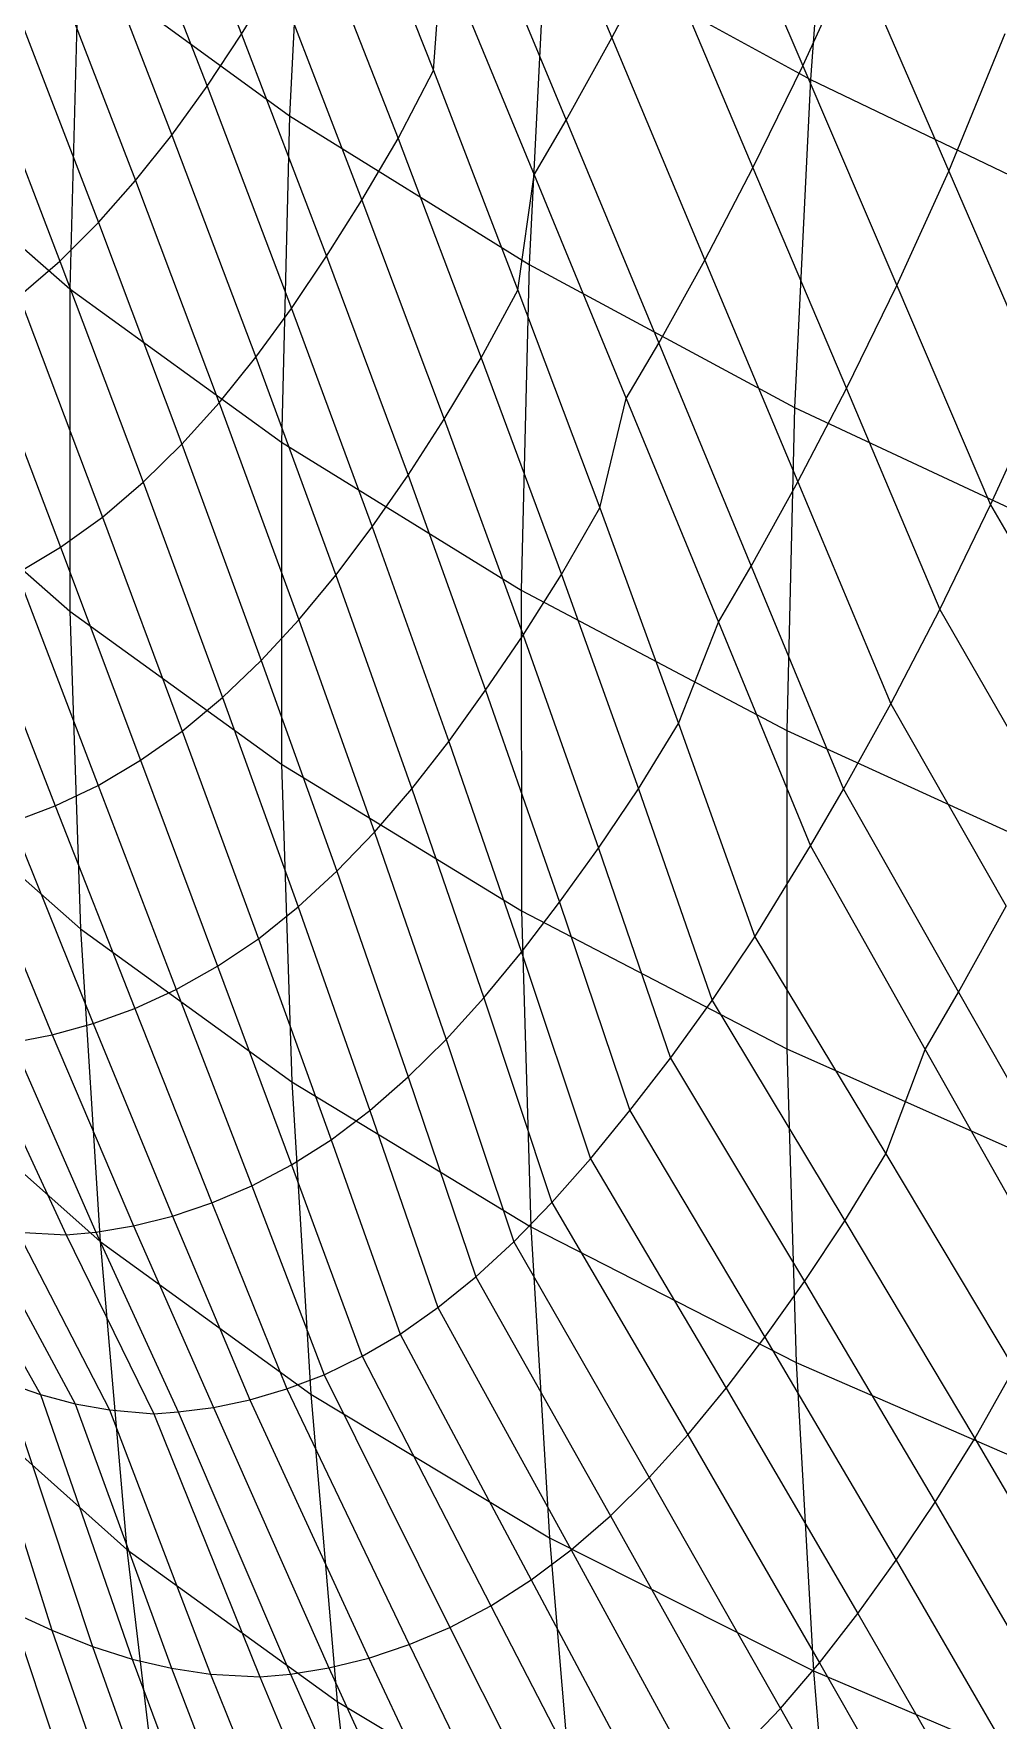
# Model space of a CAD drawing. Extents: x -429 to 429, y -1 to 209.
# Drawn here: x -416.72 to -412.46, y 100.99 to 108.43 of the extents above; entities that cross this region are included whole.
import ezdxf

# ---------------------------------------------------------------- set-up
doc = ezdxf.new("R2010")
doc.units = 0

msp = doc.modelspace()

# ---------------------------------------------------------------- linework, layer by layer
at = {"layer": 'default', "color": 5, "linetype": 'CONTINUOUS'}
for p, q in [((-413.185, 109.694, 195.248), (-413.291, 108.228, 195.298)), ((-415.515, 109.526, 197.205), (-415.588, 108.068, 197.275)), ((-416.191, 109.422, 236.662), (-415.8, 108.428, 235.595)), ((-415.34, 109.245, 235.71), (-414.954, 108.267, 234.644)), ((-416.341, 109.194, 236.622), (-415.952, 108.198, 235.554)), ((-416.494, 108.98, 236.581), (-416.107, 107.982, 235.511)), ((-415.492, 108.946, 235.674), (-415.11, 107.968, 234.605)), ((-414.46, 108.866, 196.187), (-414.531, 107.412, 196.257)), ((-414.46, 108.866, 196.187), (-413.291, 108.228, 195.298)), ((-416.652, 108.78, 236.537), (-416.267, 107.782, 235.465)), ((-414.954, 108.267, 234.644), (-414.916, 108.793, 234.623)), ((-414.916, 108.793, 234.623), (-414.51, 107.807, 233.567)), ((-416.52, 108.745, 198.409), (-416.557, 107.305, 198.497)), ((-416.52, 108.745, 198.409), (-415.588, 108.068, 197.275)), ((-415.8, 108.428, 235.595), (-415.647, 108.675, 235.635)), ((-415.647, 108.675, 235.635), (-415.269, 107.696, 234.564)), ((-416.815, 108.597, 236.489), (-416.431, 107.597, 235.416)), ((-416.984, 108.427, 236.439), (-416.601, 107.427, 235.364)), ((-415.952, 108.198, 235.554), (-415.8, 108.428, 235.595)), ((-415.8, 108.428, 235.595), (-415.425, 107.449, 234.521)), ((-415.11, 107.968, 234.605), (-414.954, 108.267, 234.644)), ((-414.954, 108.267, 234.644), (-414.581, 107.299, 233.573)), ((-416.107, 107.982, 235.511), (-415.952, 108.198, 235.554)), ((-415.952, 108.198, 235.554), (-415.58, 107.218, 234.478)), ((-413.291, 108.228, 195.298), (-413.362, 106.782, 195.366)), ((-413.291, 108.228, 195.298), (-412.022, 107.619, 194.546)), ((-415.588, 108.068, 197.275), (-415.624, 106.629, 197.362)), ((-415.588, 108.068, 197.275), (-414.531, 107.412, 196.257)), ((-417.355, 108, 199.736), (-416.557, 107.305, 198.497)), ((-416.267, 107.782, 235.465), (-416.107, 107.982, 235.511)), ((-416.107, 107.982, 235.511), (-415.737, 107.003, 234.433)), ((-415.269, 107.696, 234.564), (-415.11, 107.968, 234.605)), ((-415.11, 107.968, 234.605), (-414.743, 107, 233.531)), ((-416.431, 107.597, 235.416), (-416.267, 107.782, 235.465)), ((-416.267, 107.782, 235.465), (-415.898, 106.803, 234.386)), ((-414.581, 107.299, 233.573), (-414.51, 107.807, 233.567)), ((-414.51, 107.807, 233.567), (-414.104, 106.821, 232.511)), ((-415.425, 107.449, 234.521), (-415.269, 107.696, 234.564)), ((-415.269, 107.696, 234.564), (-414.906, 106.73, 233.486)), ((-416.601, 107.427, 235.364), (-416.431, 107.597, 235.416)), ((-416.431, 107.597, 235.416), (-416.064, 106.62, 234.335)), ((-415.58, 107.218, 234.478), (-415.425, 107.449, 234.521)), ((-415.425, 107.449, 234.521), (-415.066, 106.484, 233.441)), ((-416.78, 107.272, 235.307), (-416.601, 107.427, 235.364)), ((-416.601, 107.427, 235.364), (-416.234, 106.452, 234.281)), ((-414.531, 107.412, 196.257), (-414.567, 105.977, 196.344)), ((-414.531, 107.412, 196.257), (-413.362, 106.782, 195.366)), ((-416.557, 107.305, 198.497), (-415.624, 106.629, 197.362)), ((-416.557, 107.305, 198.497), (-416.557, 105.884, 198.603)), ((-414.743, 107, 233.531), (-414.581, 107.299, 233.573)), ((-414.581, 107.299, 233.573), (-414.22, 106.339, 232.497)), ((-416.78, 107.272, 235.307), (-416.413, 106.299, 234.224)), ((-415.737, 107.003, 234.433), (-415.58, 107.218, 234.478)), ((-415.58, 107.218, 234.478), (-415.224, 106.255, 233.396)), ((-416.967, 107.137, 235.246), (-416.599, 106.166, 234.162)), ((-415.898, 106.803, 234.386), (-415.737, 107.003, 234.433)), ((-415.737, 107.003, 234.433), (-415.384, 106.042, 233.349)), ((-414.906, 106.73, 233.486), (-414.743, 107, 233.531)), ((-414.743, 107, 233.531), (-414.389, 106.045, 232.451)), ((-416.064, 106.62, 234.335), (-415.898, 106.803, 234.386)), ((-415.898, 106.803, 234.386), (-415.547, 105.846, 233.299)), ((-414.22, 106.339, 232.497), (-414.104, 106.821, 232.511)), ((-414.104, 106.821, 232.511), (-413.697, 105.835, 231.456)), ((-413.362, 106.782, 195.366), (-413.396, 105.358, 195.453)), ((-413.362, 106.782, 195.366), (-412.091, 106.187, 194.613)), ((-415.066, 106.484, 233.441), (-414.906, 106.73, 233.486)), ((-414.906, 106.73, 233.486), (-414.558, 105.778, 232.403)), ((-416.234, 106.452, 234.281), (-416.064, 106.62, 234.335)), ((-416.064, 106.62, 234.335), (-415.713, 105.667, 233.247)), ((-415.624, 106.629, 197.362), (-414.567, 105.977, 196.344)), ((-415.624, 106.629, 197.362), (-415.624, 105.209, 197.469)), ((-417.355, 106.583, 199.841), (-416.557, 105.884, 198.603)), ((-415.224, 106.255, 233.396), (-415.066, 106.484, 233.441)), ((-415.066, 106.484, 233.441), (-414.724, 105.535, 232.355)), ((-416.413, 106.299, 234.224), (-416.234, 106.452, 234.281)), ((-416.234, 106.452, 234.281), (-415.884, 105.503, 233.192)), ((-414.389, 106.045, 232.451), (-414.22, 106.339, 232.497)), ((-414.22, 106.339, 232.497), (-413.873, 105.389, 231.416)), ((-416.599, 106.166, 234.162), (-416.413, 106.299, 234.224)), ((-416.413, 106.299, 234.224), (-416.062, 105.355, 233.133)), ((-415.384, 106.042, 233.349), (-415.224, 106.255, 233.396)), ((-415.224, 106.255, 233.396), (-414.886, 105.31, 232.307)), ((-416.79, 106.051, 234.097), (-416.599, 106.166, 234.162)), ((-416.599, 106.166, 234.162), (-416.246, 105.227, 233.071)), ((-416.79, 106.051, 234.097), (-416.433, 105.116, 233.006)), ((-415.547, 105.846, 233.299), (-415.384, 106.042, 233.349)), ((-415.384, 106.042, 233.349), (-415.049, 105.101, 232.257)), ((-414.558, 105.778, 232.403), (-414.389, 106.045, 232.451)), ((-414.389, 106.045, 232.451), (-414.05, 105.1, 231.365)), ((-416.983, 105.956, 234.029), (-416.622, 105.026, 232.939)), ((-414.567, 105.977, 196.344), (-413.396, 105.358, 195.453)), ((-414.567, 105.977, 196.344), (-414.566, 104.563, 196.45)), ((-416.557, 105.884, 198.603), (-415.624, 105.209, 197.469)), ((-416.557, 105.884, 198.603), (-416.51, 104.484, 198.734)), ((-415.713, 105.667, 233.247), (-415.547, 105.846, 233.299)), ((-415.547, 105.846, 233.299), (-415.213, 104.91, 232.206)), ((-413.873, 105.389, 231.416), (-413.697, 105.835, 231.456)), ((-413.697, 105.835, 231.456), (-413.291, 104.85, 230.4)), ((-414.724, 105.535, 232.355), (-414.558, 105.778, 232.403)), ((-414.558, 105.778, 232.403), (-414.226, 104.839, 231.314)), ((-415.884, 105.503, 233.192), (-415.713, 105.667, 233.247)), ((-415.713, 105.667, 233.247), (-415.38, 104.737, 232.152)), ((-416.062, 105.355, 233.133), (-415.884, 105.503, 233.192)), ((-415.884, 105.503, 233.192), (-415.551, 104.58, 232.096)), ((-414.886, 105.31, 232.307), (-414.724, 105.535, 232.355)), ((-414.724, 105.535, 232.355), (-414.398, 104.601, 231.262)), ((-416.246, 105.227, 233.071), (-416.062, 105.355, 233.133)), ((-416.062, 105.355, 233.133), (-415.726, 104.439, 232.037)), ((-414.05, 105.1, 231.365), (-413.873, 105.389, 231.416)), ((-413.873, 105.389, 231.416), (-413.537, 104.448, 230.33)), ((-413.396, 105.358, 195.453), (-412.124, 104.776, 194.698)), ((-413.396, 105.358, 195.453), (-413.395, 103.954, 195.558)), ((-415.049, 105.101, 232.257), (-414.886, 105.31, 232.307)), ((-414.886, 105.31, 232.307), (-414.565, 104.381, 231.211)), ((-416.433, 105.116, 233.006), (-416.246, 105.227, 233.071)), ((-416.246, 105.227, 233.071), (-415.906, 104.319, 231.974)), ((-415.624, 105.209, 197.469), (-414.566, 104.563, 196.45)), ((-415.624, 105.209, 197.469), (-415.579, 103.809, 197.599)), ((-417.308, 105.186, 199.971), (-416.51, 104.484, 198.734)), ((-416.622, 105.026, 232.939), (-416.433, 105.116, 233.006)), ((-416.433, 105.116, 233.006), (-416.088, 104.216, 231.91)), ((-415.213, 104.91, 232.206), (-415.049, 105.101, 232.257)), ((-415.049, 105.101, 232.257), (-414.731, 104.179, 231.159)), ((-414.226, 104.839, 231.314), (-414.05, 105.1, 231.365)), ((-414.05, 105.1, 231.365), (-413.725, 104.168, 230.275)), ((-416.811, 104.954, 232.87), (-416.622, 105.026, 232.939)), ((-416.622, 105.026, 232.939), (-416.271, 104.132, 231.843)), ((-416.811, 104.954, 232.87), (-416.454, 104.066, 231.776)), ((-415.38, 104.737, 232.152), (-415.213, 104.91, 232.206)), ((-415.213, 104.91, 232.206), (-414.897, 103.996, 231.106)), ((-416.999, 104.899, 232.801), (-416.635, 104.016, 231.708)), ((-414.398, 104.601, 231.262), (-414.226, 104.839, 231.314)), ((-414.226, 104.839, 231.314), (-413.909, 103.914, 230.219)), ((-413.537, 104.448, 230.33), (-413.291, 104.85, 230.4)), ((-413.537, 104.448, 230.33), (-413.291, 104.85, 230.4)), ((-413.291, 104.85, 230.4), (-412.785, 103.952, 229.286)), ((-415.551, 104.58, 232.096), (-415.38, 104.737, 232.152)), ((-415.38, 104.737, 232.152), (-415.065, 103.831, 231.051)), ((-415.726, 104.439, 232.037), (-415.551, 104.58, 232.096)), ((-415.551, 104.58, 232.096), (-415.234, 103.683, 230.994)), ((-414.566, 104.563, 196.45), (-413.395, 103.954, 195.558)), ((-414.566, 104.563, 196.45), (-414.524, 103.17, 196.58)), ((-414.565, 104.381, 231.211), (-414.398, 104.601, 231.262)), ((-414.398, 104.601, 231.262), (-414.088, 103.682, 230.164)), ((-416.51, 104.484, 198.734), (-415.579, 103.809, 197.599)), ((-416.51, 104.484, 198.734), (-416.423, 103.105, 198.885)), ((-415.906, 104.319, 231.974), (-415.726, 104.439, 232.037)), ((-415.726, 104.439, 232.037), (-415.405, 103.553, 230.935)), ((-413.725, 104.168, 230.275), (-413.537, 104.448, 230.33)), ((-413.725, 104.168, 230.275), (-413.537, 104.448, 230.33)), ((-413.537, 104.448, 230.33), (-412.959, 103.492, 229.252)), ((-416.088, 104.216, 231.91), (-415.906, 104.319, 231.974)), ((-415.906, 104.319, 231.974), (-415.58, 103.443, 230.873)), ((-414.731, 104.179, 231.159), (-414.565, 104.381, 231.211)), ((-414.565, 104.381, 231.211), (-414.261, 103.47, 230.11)), ((-416.271, 104.132, 231.843), (-416.088, 104.216, 231.91)), ((-416.088, 104.216, 231.91), (-415.755, 103.35, 230.81)), ((-414.897, 103.996, 231.106), (-414.731, 104.179, 231.159)), ((-414.731, 104.179, 231.159), (-414.431, 103.277, 230.055)), ((-413.909, 103.914, 230.219), (-413.725, 104.168, 230.275)), ((-413.909, 103.914, 230.219), (-413.725, 104.168, 230.275)), ((-413.725, 104.168, 230.275), (-413.139, 103.196, 229.201)), ((-416.454, 104.066, 231.776), (-416.271, 104.132, 231.843)), ((-416.271, 104.132, 231.843), (-415.931, 103.275, 230.745)), ((-416.809, 103.983, 231.642), (-416.635, 104.016, 231.708)), ((-416.635, 104.016, 231.708), (-416.454, 104.066, 231.776)), ((-416.635, 104.016, 231.708), (-416.277, 103.174, 230.614)), ((-416.454, 104.066, 231.776), (-416.105, 103.217, 230.679)), ((-416.96, 103.967, 231.584), (-416.574, 103.135, 230.498)), ((-416.809, 103.983, 231.642), (-416.442, 103.147, 230.549)), ((-415.065, 103.831, 231.051), (-414.897, 103.996, 231.106)), ((-414.897, 103.996, 231.106), (-414.599, 103.104, 230)), ((-413.395, 103.954, 195.558), (-412.123, 103.388, 194.802)), ((-413.395, 103.954, 195.558), (-413.355, 102.572, 195.685)), ((-412.959, 103.492, 229.252), (-412.785, 103.952, 229.286)), ((-412.785, 103.952, 229.286), (-412.279, 103.054, 228.171)), ((-414.088, 103.682, 230.164), (-413.909, 103.914, 230.219)), ((-414.088, 103.682, 230.164), (-413.909, 103.914, 230.219)), ((-413.909, 103.914, 230.219), (-413.317, 102.929, 229.148)), ((-417.219, 103.811, 200.121), (-416.423, 103.105, 198.885)), ((-415.579, 103.809, 197.599), (-414.524, 103.17, 196.58)), ((-415.579, 103.809, 197.599), (-415.494, 102.432, 197.751)), ((-415.234, 103.683, 230.994), (-415.065, 103.831, 231.051)), ((-415.065, 103.831, 231.051), (-414.767, 102.95, 229.944)), ((-415.405, 103.553, 230.935), (-415.234, 103.683, 230.994)), ((-415.234, 103.683, 230.994), (-414.934, 102.814, 229.886)), ((-414.261, 103.47, 230.11), (-414.088, 103.682, 230.164)), ((-414.261, 103.47, 230.11), (-414.088, 103.682, 230.164)), ((-414.088, 103.682, 230.164), (-413.492, 102.684, 229.095)), ((-415.58, 103.443, 230.873), (-415.405, 103.553, 230.935)), ((-415.405, 103.553, 230.935), (-415.101, 102.697, 229.827)), ((-415.755, 103.35, 230.81), (-415.58, 103.443, 230.873)), ((-415.58, 103.443, 230.873), (-415.268, 102.599, 229.767)), ((-414.431, 103.277, 230.055), (-414.261, 103.47, 230.11)), ((-414.431, 103.277, 230.055), (-414.261, 103.47, 230.11)), ((-414.261, 103.47, 230.11), (-413.663, 102.459, 229.043)), ((-413.139, 103.196, 229.201), (-412.959, 103.492, 229.252)), ((-412.959, 103.492, 229.252), (-412.393, 102.545, 228.167)), ((-415.931, 103.275, 230.745), (-415.755, 103.35, 230.81)), ((-415.755, 103.35, 230.81), (-415.435, 102.518, 229.705)), ((-416.105, 103.217, 230.679), (-415.931, 103.275, 230.745)), ((-415.931, 103.275, 230.745), (-415.6, 102.455, 229.643)), ((-414.599, 103.104, 230), (-414.431, 103.277, 230.055)), ((-414.599, 103.104, 230), (-414.431, 103.277, 230.055)), ((-414.431, 103.277, 230.055), (-413.832, 102.253, 228.989)), ((-417.124, 103.21, 230.273), (-416.687, 102.43, 229.206)), ((-416.277, 103.174, 230.614), (-416.105, 103.217, 230.679)), ((-416.105, 103.217, 230.679), (-415.764, 102.407, 229.581)), ((-416.955, 103.171, 230.343), (-416.534, 102.39, 229.271)), ((-416.786, 103.146, 230.413), (-416.382, 102.363, 229.334)), ((-416.786, 103.146, 230.413), (-416.574, 103.135, 230.498)), ((-416.574, 103.135, 230.498), (-416.442, 103.147, 230.549)), ((-416.574, 103.135, 230.498), (-416.187, 102.346, 229.414)), ((-416.442, 103.147, 230.549), (-416.277, 103.174, 230.614)), ((-416.442, 103.147, 230.549), (-416.08, 102.354, 229.457)), ((-416.277, 103.174, 230.614), (-415.924, 102.374, 229.518)), ((-414.524, 103.17, 196.58), (-413.355, 102.572, 195.685)), ((-414.524, 103.17, 196.58), (-414.442, 101.799, 196.729)), ((-413.317, 102.929, 229.148), (-413.139, 103.196, 229.201)), ((-413.139, 103.196, 229.201), (-412.567, 102.236, 228.119)), ((-416.423, 103.105, 198.885), (-415.494, 102.432, 197.751)), ((-416.423, 103.105, 198.885), (-416.306, 101.748, 199.051)), ((-414.767, 102.95, 229.944), (-414.599, 103.104, 230)), ((-414.767, 102.95, 229.944), (-414.599, 103.104, 230)), ((-414.599, 103.104, 230), (-414.002, 102.065, 228.933)), ((-414.934, 102.814, 229.886), (-414.767, 102.95, 229.944)), ((-414.934, 102.814, 229.886), (-414.767, 102.95, 229.944)), ((-414.767, 102.95, 229.944), (-414.173, 101.896, 228.876)), ((-413.492, 102.684, 229.095), (-413.317, 102.929, 229.148)), ((-413.317, 102.929, 229.148), (-412.742, 101.956, 228.068)), ((-415.101, 102.697, 229.827), (-414.934, 102.814, 229.886)), ((-415.101, 102.697, 229.827), (-414.934, 102.814, 229.886)), ((-414.934, 102.814, 229.886), (-414.347, 101.746, 228.816)), ((-415.268, 102.599, 229.767), (-415.101, 102.697, 229.827)), ((-415.268, 102.599, 229.767), (-415.101, 102.697, 229.827)), ((-415.101, 102.697, 229.827), (-414.523, 101.613, 228.754)), ((-413.663, 102.459, 229.043), (-413.492, 102.684, 229.095)), ((-413.492, 102.684, 229.095), (-412.913, 101.701, 228.016)), ((-417.003, 102.554, 229.069), (-416.636, 101.391, 227.901)), ((-415.435, 102.518, 229.705), (-415.268, 102.599, 229.767)), ((-415.435, 102.518, 229.705), (-415.268, 102.599, 229.767)), ((-415.268, 102.599, 229.767), (-414.701, 101.499, 228.689)), ((-413.355, 102.572, 195.685), (-412.085, 102.021, 194.924)), ((-413.355, 102.572, 195.685), (-413.278, 101.212, 195.831)), ((-412.567, 102.236, 228.119), (-412.393, 102.545, 228.167)), ((-417.101, 102.457, 200.285), (-416.306, 101.748, 199.051)), ((-416.844, 102.485, 229.138), (-416.458, 101.32, 227.979)), ((-416.844, 102.485, 229.138), (-416.687, 102.43, 229.206)), ((-416.844, 102.485, 229.138), (-416.687, 102.43, 229.206)), ((-415.764, 102.407, 229.581), (-415.6, 102.455, 229.643)), ((-415.764, 102.407, 229.581), (-415.6, 102.455, 229.643)), ((-415.6, 102.455, 229.643), (-415.435, 102.518, 229.705)), ((-415.6, 102.455, 229.643), (-415.435, 102.518, 229.705)), ((-415.6, 102.455, 229.643), (-415.061, 101.328, 228.554)), ((-415.435, 102.518, 229.705), (-414.881, 101.404, 228.623)), ((-413.832, 102.253, 228.989), (-413.663, 102.459, 229.043)), ((-413.663, 102.459, 229.043), (-413.082, 101.465, 227.964)), ((-416.687, 102.43, 229.206), (-416.283, 101.264, 228.056)), ((-416.687, 102.43, 229.206), (-416.534, 102.39, 229.271)), ((-416.687, 102.43, 229.206), (-416.534, 102.39, 229.271)), ((-416.534, 102.39, 229.271), (-416.109, 101.224, 228.13)), ((-416.534, 102.39, 229.271), (-416.382, 102.363, 229.334)), ((-416.534, 102.39, 229.271), (-416.382, 102.363, 229.334)), ((-415.924, 102.374, 229.518), (-415.764, 102.407, 229.581)), ((-415.924, 102.374, 229.518), (-415.764, 102.407, 229.581)), ((-415.764, 102.407, 229.581), (-415.239, 101.269, 228.486)), ((-415.494, 102.432, 197.751), (-414.442, 101.799, 196.729)), ((-415.494, 102.432, 197.751), (-415.379, 101.077, 197.916)), ((-416.382, 102.363, 229.334), (-415.937, 101.198, 228.203)), ((-416.382, 102.363, 229.334), (-416.187, 102.346, 229.414)), ((-416.382, 102.363, 229.334), (-416.187, 102.346, 229.414)), ((-416.187, 102.346, 229.414), (-416.08, 102.354, 229.457)), ((-416.187, 102.346, 229.414), (-416.08, 102.354, 229.457)), ((-416.187, 102.346, 229.414), (-415.72, 101.186, 228.294)), ((-416.08, 102.354, 229.457), (-415.924, 102.374, 229.518)), ((-416.08, 102.354, 229.457), (-415.924, 102.374, 229.518)), ((-416.08, 102.354, 229.457), (-415.584, 101.198, 228.349)), ((-415.924, 102.374, 229.518), (-415.415, 101.226, 228.416)), ((-414.002, 102.065, 228.933), (-413.832, 102.253, 228.989)), ((-413.832, 102.253, 228.989), (-413.251, 101.247, 227.911)), ((-412.742, 101.956, 228.068), (-412.567, 102.236, 228.119)), ((-412.567, 102.236, 228.119), (-412.011, 101.288, 227.028)), ((-414.173, 101.896, 228.876), (-414.002, 102.065, 228.933)), ((-414.002, 102.065, 228.933), (-413.423, 101.047, 227.854)), ((-412.913, 101.701, 228.016), (-412.742, 101.956, 228.068)), ((-412.742, 101.956, 228.068), (-412.182, 100.998, 226.978)), ((-414.347, 101.746, 228.816), (-414.173, 101.896, 228.876)), ((-414.173, 101.896, 228.876), (-413.597, 100.866, 227.796)), ((-414.442, 101.799, 196.729), (-413.278, 101.212, 195.831)), ((-414.442, 101.799, 196.729), (-414.329, 100.451, 196.894)), ((-416.306, 101.748, 199.051), (-415.379, 101.077, 197.916)), ((-416.306, 101.748, 199.051), (-416.147, 100.42, 199.237)), ((-414.523, 101.613, 228.754), (-414.347, 101.746, 228.816)), ((-414.347, 101.746, 228.816), (-413.776, 100.703, 227.733)), ((-413.082, 101.465, 227.964), (-412.913, 101.701, 228.016)), ((-412.913, 101.701, 228.016), (-412.352, 100.733, 226.927)), ((-414.701, 101.499, 228.689), (-414.523, 101.613, 228.754)), ((-414.523, 101.613, 228.754), (-413.959, 100.556, 227.668)), ((-414.881, 101.404, 228.623), (-414.701, 101.499, 228.689)), ((-414.701, 101.499, 228.689), (-414.147, 100.429, 227.6)), ((-416.816, 101.474, 227.822), (-416.442, 100.351, 226.646)), ((-416.816, 101.474, 227.822), (-416.636, 101.391, 227.901)), ((-413.251, 101.247, 227.911), (-413.082, 101.465, 227.964)), ((-413.082, 101.465, 227.964), (-412.519, 100.488, 226.875)), ((-416.636, 101.391, 227.901), (-416.247, 100.268, 226.733)), ((-416.636, 101.391, 227.901), (-416.458, 101.32, 227.979)), ((-415.061, 101.328, 228.554), (-414.881, 101.404, 228.623)), ((-414.881, 101.404, 228.623), (-414.338, 100.322, 227.528)), ((-416.458, 101.32, 227.979), (-416.055, 100.196, 226.819)), ((-416.458, 101.32, 227.979), (-416.283, 101.264, 228.056)), ((-415.415, 101.226, 228.416), (-415.239, 101.269, 228.486)), ((-415.239, 101.269, 228.486), (-415.061, 101.328, 228.554)), ((-415.239, 101.269, 228.486), (-414.72, 100.167, 227.38)), ((-415.061, 101.328, 228.554), (-414.529, 100.235, 227.455)), ((-416.283, 101.264, 228.056), (-415.863, 100.138, 226.903)), ((-416.283, 101.264, 228.056), (-416.109, 101.224, 228.13)), ((-416.109, 101.224, 228.13), (-415.674, 100.098, 226.986)), ((-416.109, 101.224, 228.13), (-415.937, 101.198, 228.203)), ((-415.937, 101.198, 228.203), (-415.484, 100.073, 227.067)), ((-415.937, 101.198, 228.203), (-415.72, 101.186, 228.294)), ((-415.72, 101.186, 228.294), (-415.584, 101.198, 228.349)), ((-415.584, 101.198, 228.349), (-415.415, 101.226, 228.416)), ((-415.584, 101.198, 228.349), (-415.09, 100.082, 227.232)), ((-415.415, 101.226, 228.416), (-414.909, 100.116, 227.305)), ((-413.423, 101.047, 227.854), (-413.251, 101.247, 227.911)), ((-413.278, 101.212, 195.831), (-412.012, 100.676, 195.064)), ((-413.278, 101.212, 195.831), (-413.167, 99.875, 195.993)), ((-413.251, 101.247, 227.911), (-412.688, 100.26, 226.821)), ((-415.72, 101.186, 228.294), (-415.249, 100.065, 227.166)), ((-415.379, 101.077, 197.916), (-414.329, 100.451, 196.894)), ((-415.379, 101.077, 197.916), (-415.223, 99.751, 198.103)), ((-413.597, 100.866, 227.796), (-413.423, 101.047, 227.854)), ((-413.423, 101.047, 227.854), (-412.862, 100.05, 226.763))]:
    msp.add_line(p, q, dxfattribs=at)
at = {"layer": 'default', "color": 1, "linetype": 'CONTINUOUS'}
for p, q in [((-414.577, 109.389, 234.71), (-414.167, 108.411, 233.657)), ((-413.739, 109.256, 233.761), (-413.325, 108.288, 232.71)), ((-414.776, 109.031, 234.66), (-414.368, 108.048, 233.605)), ((-414.916, 108.793, 234.623), (-414.51, 107.807, 233.567)), ((-414.167, 108.411, 233.657), (-413.957, 108.812, 233.709)), ((-413.957, 108.812, 233.709), (-413.545, 107.838, 232.657)), ((-413.325, 108.288, 232.71), (-413.098, 108.785, 232.763)), ((-413.098, 108.785, 232.763), (-412.681, 107.823, 231.715)), ((-414.368, 108.048, 233.605), (-414.167, 108.411, 233.657)), ((-414.167, 108.411, 233.657), (-413.757, 107.432, 232.603)), ((-412.681, 107.823, 231.715), (-412.432, 108.431, 231.769)), ((-413.545, 107.838, 232.657), (-413.325, 108.288, 232.71)), ((-413.325, 108.288, 232.71), (-412.911, 107.32, 231.66)), ((-414.51, 107.807, 233.567), (-414.368, 108.048, 233.605)), ((-414.368, 108.048, 233.605), (-413.96, 107.065, 232.55)), ((-413.757, 107.432, 232.603), (-413.545, 107.838, 232.657)), ((-413.545, 107.838, 232.657), (-413.133, 106.865, 231.605)), ((-412.911, 107.32, 231.66), (-412.681, 107.823, 231.715)), ((-412.681, 107.823, 231.715), (-412.265, 106.861, 230.666)), ((-414.51, 107.807, 233.567), (-414.104, 106.821, 232.511)), ((-413.96, 107.065, 232.55), (-413.757, 107.432, 232.603)), ((-413.757, 107.432, 232.603), (-413.347, 106.454, 231.55)), ((-413.133, 106.865, 231.605), (-412.911, 107.32, 231.66)), ((-412.911, 107.32, 231.66), (-412.497, 106.352, 230.61)), ((-414.104, 106.821, 232.511), (-413.96, 107.065, 232.55)), ((-413.96, 107.065, 232.55), (-413.553, 106.082, 231.495)), ((-413.347, 106.454, 231.55), (-413.133, 106.865, 231.605)), ((-413.133, 106.865, 231.605), (-412.721, 105.891, 230.553)), ((-412.497, 106.352, 230.61), (-412.265, 106.861, 230.666)), ((-412.497, 106.352, 230.61), (-412.265, 106.861, 230.666)), ((-414.104, 106.821, 232.511), (-413.697, 105.835, 231.456)), ((-413.553, 106.082, 231.495), (-413.347, 106.454, 231.55)), ((-413.347, 106.454, 231.55), (-412.937, 105.475, 230.496)), ((-412.721, 105.891, 230.553), (-412.497, 106.352, 230.61)), ((-412.721, 105.891, 230.553), (-412.497, 106.352, 230.61)), ((-412.497, 106.352, 230.61), (-411.984, 105.471, 229.502)), ((-413.697, 105.835, 231.456), (-413.553, 106.082, 231.495)), ((-413.553, 106.082, 231.495), (-413.145, 105.099, 230.44)), ((-412.937, 105.475, 230.496), (-412.721, 105.891, 230.553)), ((-412.937, 105.475, 230.496), (-412.721, 105.891, 230.553)), ((-412.721, 105.891, 230.553), (-412.211, 105.005, 229.444)), ((-413.697, 105.835, 231.456), (-413.291, 104.85, 230.4)), ((-413.145, 105.099, 230.44), (-412.937, 105.475, 230.496)), ((-413.145, 105.099, 230.44), (-412.937, 105.475, 230.496)), ((-412.937, 105.475, 230.496), (-412.428, 104.584, 229.385)), ((-413.291, 104.85, 230.4), (-413.145, 105.099, 230.44)), ((-413.291, 104.85, 230.4), (-413.145, 105.099, 230.44)), ((-413.145, 105.099, 230.44), (-412.638, 104.204, 229.327)), ((-413.291, 104.85, 230.4), (-412.785, 103.952, 229.286)), ((-412.638, 104.204, 229.327), (-412.428, 104.584, 229.385)), ((-412.785, 103.952, 229.286), (-412.638, 104.204, 229.327)), ((-412.638, 104.204, 229.327), (-412.13, 103.309, 228.214)), ((-412.785, 103.952, 229.286), (-412.279, 103.054, 228.171))]:
    msp.add_line(p, q, dxfattribs=at)

doc.saveas('drawing.dxf')
